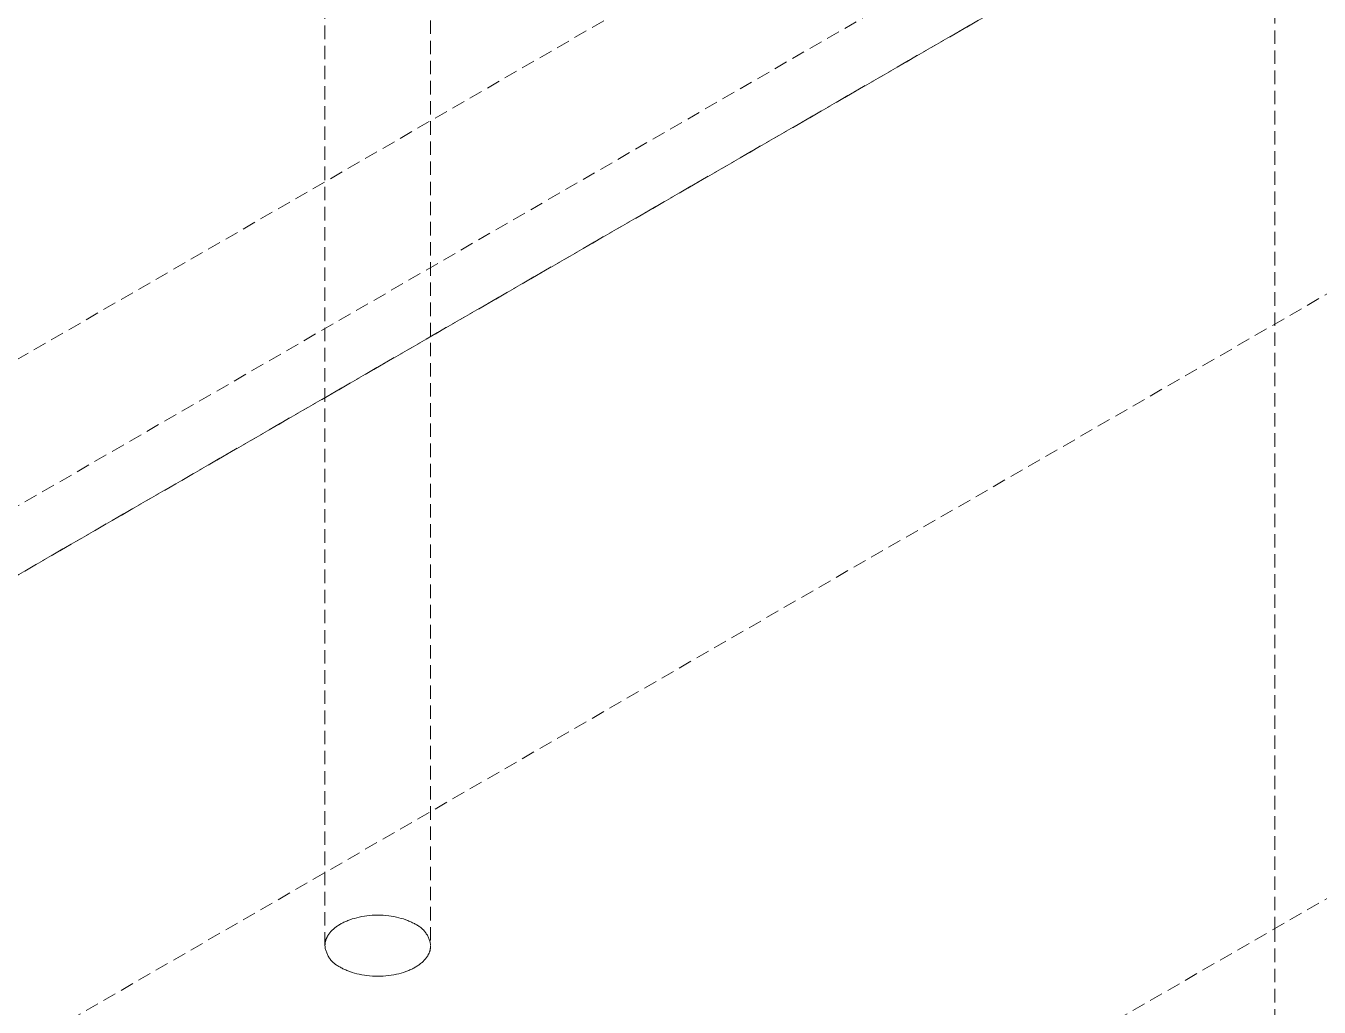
# Model space of a CAD drawing. Header units: millimetres. Extents: x -124 to 15640, y 659 to 4121.
# Drawn here: x 4153 to 4275.3, y 2216.2 to 2309 of the extents above; entities that cross this region are included whole.
import ezdxf

# ---------------------------------------------------------------- set-up
doc = ezdxf.new("R2010")
doc.units = ezdxf.units.MM
doc.linetypes.add('HIDDEN', pattern=[1.905, 1.27, -0.635])
doc.layers.add('ZANO_R_przerywana', color=7, linetype='HIDDEN', lineweight=0)

msp = doc.modelspace()

# ---------------------------------------------------------------- linework, layer by layer
at = {"layer": 'ZANO_R_przerywana'}
for p, q in [((4094.39, 2244.08), (4447.94, 2448.2)), ((4094.39, 2178.76), (4447.94, 2382.88)), ((4181.31, 2222.04), (4181.31, 2334.26)), ((4191.31, 2334.28), (4191.31, 2222.04)), ((4271.16, 2332.27), (4094.4, 2230.2)), ((4094.39, 2223.67), (4271.15, 2325.73)), ((4094.39, 2121.6), (4447.94, 2325.73)), ((4271.16, 2325.73), (4094.4, 2223.67)), ((4271.15, 2325.73), (4271.15, 2223.66)), ((4184.79, 2224.79), (4184.56, 2224.74)), ((4185.04, 2224.83), (4184.79, 2224.79)), ((4185.29, 2224.86), (4185.04, 2224.83)), ((4185.54, 2224.89), (4185.29, 2224.86)), ((4185.79, 2224.91), (4185.54, 2224.89)), ((4186.05, 2224.92), (4185.79, 2224.91)), ((4186.31, 2224.92), (4186.05, 2224.92)), ((4186.57, 2224.92), (4186.31, 2224.92)), ((4186.83, 2224.91), (4186.57, 2224.92)), ((4187.08, 2224.89), (4186.83, 2224.91)), ((4187.34, 2224.86), (4187.08, 2224.89)), ((4187.58, 2224.83), (4187.34, 2224.86)), ((4187.83, 2224.79), (4187.58, 2224.83)), ((4188.07, 2224.74), (4187.83, 2224.79)), ((4182.08, 2223.57), (4182.02, 2223.52)), ((4182.14, 2223.63), (4182.08, 2223.57)), ((4182.21, 2223.68), (4182.14, 2223.63)), ((4182.27, 2223.74), (4182.21, 2223.68)), ((4182.34, 2223.79), (4182.27, 2223.74)), ((4182.41, 2223.84), (4182.34, 2223.79)), ((4182.48, 2223.89), (4182.41, 2223.84)), ((4182.55, 2223.94), (4182.48, 2223.89)), ((4182.63, 2223.99), (4182.55, 2223.94)), ((4182.7, 2224.03), (4182.63, 2223.99)), ((4182.78, 2224.08), (4182.7, 2224.03)), ((4182.86, 2224.12), (4182.78, 2224.08)), ((4182.94, 2224.17), (4182.86, 2224.12)), ((4183.02, 2224.21), (4182.94, 2224.17)), ((4183.11, 2224.25), (4183.02, 2224.21)), ((4183.2, 2224.29), (4183.11, 2224.25)), ((4183.29, 2224.33), (4183.2, 2224.29)), ((4183.38, 2224.37), (4183.29, 2224.33)), ((4183.48, 2224.41), (4183.38, 2224.37)), ((4183.68, 2224.49), (4183.48, 2224.41)), ((4183.88, 2224.56), (4183.68, 2224.49)), ((4184.1, 2224.62), (4183.88, 2224.56)), ((4184.33, 2224.68), (4184.1, 2224.62)), ((4184.56, 2224.74), (4184.33, 2224.68)), ((4188.3, 2224.68), (4188.07, 2224.74)), ((4188.52, 2224.62), (4188.3, 2224.68)), ((4188.74, 2224.56), (4188.52, 2224.62)), ((4188.95, 2224.49), (4188.74, 2224.56)), ((4189.14, 2224.41), (4188.95, 2224.49)), ((4189.24, 2224.37), (4189.14, 2224.41)), ((4189.33, 2224.33), (4189.24, 2224.37)), ((4189.43, 2224.29), (4189.33, 2224.33)), ((4189.51, 2224.25), (4189.43, 2224.29)), ((4189.6, 2224.21), (4189.51, 2224.25)), ((4189.69, 2224.17), (4189.6, 2224.21)), ((4189.77, 2224.12), (4189.69, 2224.17)), ((4189.85, 2224.08), (4189.77, 2224.12)), ((4189.93, 2224.04), (4189.85, 2224.08)), ((4190, 2224), (4189.93, 2224.04)), ((4190.08, 2223.95), (4190, 2224)), ((4190.16, 2223.91), (4190.08, 2223.95)), ((4190.23, 2223.86), (4190.16, 2223.91)), ((4190.3, 2223.81), (4190.23, 2223.86)), ((4190.37, 2223.75), (4190.3, 2223.81)), ((4190.44, 2223.7), (4190.37, 2223.75)), ((4190.5, 2223.64), (4190.44, 2223.7)), ((4190.57, 2223.58), (4190.5, 2223.64)), ((4190.63, 2223.52), (4190.57, 2223.58)), ((4271.15, 2223.66), (4271.15, 1672.54)), ((4181.35, 2222.4), (4181.34, 2222.36)), ((4181.34, 2222.36), (4181.34, 2222.33)), ((4181.36, 2222.43), (4181.35, 2222.4)), ((4181.37, 2222.47), (4181.36, 2222.43)), ((4181.38, 2222.5), (4181.37, 2222.47)), ((4181.39, 2222.54), (4181.38, 2222.5)), ((4181.4, 2222.58), (4181.39, 2222.54)), ((4181.41, 2222.61), (4181.4, 2222.58)), ((4181.42, 2222.65), (4181.41, 2222.61)), ((4181.44, 2222.68), (4181.42, 2222.65)), ((4181.45, 2222.72), (4181.44, 2222.68)), ((4181.47, 2222.75), (4181.45, 2222.72)), ((4181.48, 2222.78), (4181.47, 2222.75)), ((4181.5, 2222.82), (4181.48, 2222.78)), ((4181.52, 2222.85), (4181.5, 2222.82)), ((4181.53, 2222.89), (4181.52, 2222.85)), ((4181.55, 2222.92), (4181.53, 2222.89)), ((4181.57, 2222.95), (4181.55, 2222.92)), ((4181.61, 2223.02), (4181.57, 2222.95)), ((4181.65, 2223.09), (4181.61, 2223.02)), ((4181.7, 2223.15), (4181.65, 2223.09)), ((4181.75, 2223.21), (4181.7, 2223.15)), ((4181.8, 2223.28), (4181.75, 2223.21)), ((4181.85, 2223.34), (4181.8, 2223.28)), ((4181.9, 2223.4), (4181.85, 2223.34)), ((4181.96, 2223.46), (4181.9, 2223.4)), ((4182.02, 2223.52), (4181.96, 2223.46)), ((4190.69, 2223.45), (4190.63, 2223.52)), ((4190.75, 2223.38), (4190.69, 2223.45)), ((4190.8, 2223.31), (4190.75, 2223.38)), ((4190.85, 2223.24), (4190.8, 2223.31)), ((4190.9, 2223.17), (4190.85, 2223.24)), ((4190.95, 2223.1), (4190.9, 2223.17)), ((4191, 2223.02), (4190.95, 2223.1)), ((4191.04, 2222.94), (4191, 2223.02)), ((4191.08, 2222.87), (4191.04, 2222.94)), ((4191.12, 2222.79), (4191.08, 2222.87)), ((4191.15, 2222.7), (4191.12, 2222.79)), ((4191.18, 2222.62), (4191.15, 2222.7)), ((4191.21, 2222.54), (4191.18, 2222.62)), ((4191.24, 2222.45), (4191.21, 2222.54)), ((4191.26, 2222.37), (4191.24, 2222.45)), ((4191.28, 2222.28), (4191.26, 2222.37)), ((4181.32, 2222.15), (4181.31, 2222.11)), ((4181.31, 2222.04), (4181.32, 2221.95)), ((4181.33, 2222.25), (4181.32, 2222.22)), ((4181.32, 2222.22), (4181.32, 2222.18)), ((4181.32, 2222.18), (4181.32, 2222.15)), ((4181.32, 2221.95), (4181.34, 2221.86)), ((4181.34, 2222.33), (4181.33, 2222.29)), ((4181.33, 2222.29), (4181.33, 2222.25)), ((4181.34, 2221.86), (4181.35, 2221.78)), ((4181.35, 2221.78), (4181.37, 2221.69)), ((4181.37, 2221.69), (4181.39, 2221.61)), ((4181.39, 2221.61), (4181.42, 2221.52)), ((4181.42, 2221.52), (4181.45, 2221.44)), ((4181.45, 2221.44), (4181.48, 2221.36)), ((4181.48, 2221.36), (4181.51, 2221.28)), ((4181.51, 2221.28), (4181.55, 2221.2)), ((4181.55, 2221.2), (4181.59, 2221.12)), ((4181.59, 2221.12), (4181.63, 2221.04)), ((4191.04, 2221.09), (4191.06, 2221.13)), ((4191.06, 2221.13), (4191.08, 2221.16)), ((4191.08, 2221.16), (4191.09, 2221.19)), ((4191.09, 2221.19), (4191.11, 2221.23)), ((4191.11, 2221.23), (4191.13, 2221.27)), ((4191.13, 2221.27), (4191.15, 2221.3)), ((4191.15, 2221.3), (4191.16, 2221.34)), ((4191.16, 2221.34), (4191.18, 2221.37)), ((4191.18, 2221.37), (4191.19, 2221.41)), ((4191.19, 2221.41), (4191.21, 2221.44)), ((4191.21, 2221.44), (4191.22, 2221.48)), ((4191.22, 2221.48), (4191.23, 2221.52)), ((4191.23, 2221.52), (4191.24, 2221.55)), ((4191.24, 2221.55), (4191.25, 2221.59)), ((4191.25, 2221.59), (4191.26, 2221.63)), ((4191.26, 2221.63), (4191.27, 2221.66)), ((4191.27, 2221.66), (4191.28, 2221.7)), ((4191.3, 2222.2), (4191.28, 2222.28)), ((4191.28, 2221.74), (4191.29, 2221.77)), ((4191.28, 2221.7), (4191.28, 2221.74)), ((4191.29, 2221.77), (4191.3, 2221.81)), ((4191.31, 2222.11), (4191.3, 2222.2)), ((4191.3, 2221.89), (4191.31, 2221.92)), ((4191.3, 2221.85), (4191.3, 2221.89)), ((4191.3, 2221.81), (4191.3, 2221.85)), ((4191.31, 2222), (4191.31, 2222.04)), ((4191.31, 2221.96), (4191.31, 2222)), ((4191.31, 2221.92), (4191.31, 2221.96)), ((4181.63, 2221.04), (4181.67, 2220.96)), ((4181.67, 2220.96), (4181.72, 2220.89)), ((4181.72, 2220.89), (4181.77, 2220.82)), ((4181.77, 2220.82), (4181.82, 2220.75)), ((4181.82, 2220.75), (4181.88, 2220.68)), ((4181.88, 2220.68), (4181.94, 2220.61)), ((4181.94, 2220.61), (4181.99, 2220.55)), ((4181.99, 2220.55), (4182.06, 2220.49)), ((4182.06, 2220.49), (4182.12, 2220.43)), ((4182.12, 2220.43), (4182.19, 2220.37)), ((4182.19, 2220.37), (4182.25, 2220.31)), ((4182.25, 2220.31), (4182.32, 2220.26)), ((4182.32, 2220.26), (4182.39, 2220.21)), ((4182.39, 2220.21), (4182.47, 2220.16)), ((4182.47, 2220.16), (4182.54, 2220.12)), ((4182.54, 2220.12), (4182.62, 2220.07)), ((4182.62, 2220.07), (4182.7, 2220.03)), ((4182.7, 2220.03), (4182.78, 2219.99)), ((4182.78, 2219.99), (4182.86, 2219.95)), ((4182.86, 2219.95), (4182.94, 2219.91)), ((4182.94, 2219.91), (4183.02, 2219.86)), ((4189.6, 2219.86), (4189.69, 2219.91)), ((4189.69, 2219.91), (4189.77, 2219.95)), ((4189.77, 2219.95), (4189.85, 2219.99)), ((4189.85, 2219.99), (4189.92, 2220.04)), ((4189.92, 2220.04), (4190, 2220.09)), ((4190, 2220.09), (4190.08, 2220.14)), ((4190.08, 2220.14), (4190.15, 2220.19)), ((4190.15, 2220.19), (4190.22, 2220.24)), ((4190.22, 2220.24), (4190.29, 2220.29)), ((4190.29, 2220.29), (4190.36, 2220.34)), ((4190.36, 2220.34), (4190.43, 2220.4)), ((4190.43, 2220.4), (4190.5, 2220.46)), ((4190.5, 2220.46), (4190.56, 2220.51)), ((4190.56, 2220.51), (4190.62, 2220.57)), ((4190.62, 2220.57), (4190.68, 2220.63)), ((4190.68, 2220.63), (4190.74, 2220.7)), ((4190.74, 2220.7), (4190.8, 2220.76)), ((4190.8, 2220.76), (4190.85, 2220.82)), ((4190.85, 2220.82), (4190.9, 2220.89)), ((4190.9, 2220.89), (4190.95, 2220.96)), ((4190.95, 2220.96), (4190.99, 2221.02)), ((4190.99, 2221.02), (4191.02, 2221.06)), ((4191.02, 2221.06), (4191.04, 2221.09)), ((4183.02, 2219.86), (4183.11, 2219.82)), ((4183.11, 2219.82), (4183.2, 2219.78)), ((4183.2, 2219.78), (4183.29, 2219.74)), ((4183.29, 2219.74), (4183.38, 2219.7)), ((4183.38, 2219.7), (4183.48, 2219.66)), ((4183.48, 2219.66), (4183.68, 2219.58)), ((4183.68, 2219.58), (4183.89, 2219.51)), ((4183.89, 2219.51), (4184.1, 2219.45)), ((4184.1, 2219.45), (4184.33, 2219.39)), ((4184.33, 2219.39), (4184.56, 2219.33)), ((4184.56, 2219.33), (4184.79, 2219.28)), ((4184.79, 2219.28), (4185.04, 2219.24)), ((4185.04, 2219.24), (4185.29, 2219.21)), ((4185.29, 2219.21), (4185.54, 2219.18)), ((4185.54, 2219.18), (4185.8, 2219.16)), ((4185.8, 2219.16), (4186.05, 2219.15)), ((4186.05, 2219.15), (4186.31, 2219.15)), ((4186.31, 2219.15), (4186.57, 2219.15)), ((4186.57, 2219.15), (4186.83, 2219.16)), ((4186.83, 2219.16), (4187.08, 2219.18)), ((4187.08, 2219.18), (4187.34, 2219.21)), ((4187.34, 2219.21), (4187.58, 2219.24)), ((4187.58, 2219.24), (4187.83, 2219.28)), ((4187.83, 2219.28), (4188.07, 2219.33)), ((4188.07, 2219.33), (4188.3, 2219.39)), ((4188.3, 2219.39), (4188.52, 2219.45)), ((4188.52, 2219.45), (4188.74, 2219.51)), ((4188.74, 2219.51), (4188.95, 2219.58)), ((4188.95, 2219.58), (4189.14, 2219.66)), ((4189.14, 2219.66), (4189.24, 2219.7)), ((4189.24, 2219.7), (4189.33, 2219.74)), ((4189.33, 2219.74), (4189.43, 2219.78)), ((4189.43, 2219.78), (4189.52, 2219.82)), ((4189.52, 2219.82), (4189.6, 2219.86))]:
    msp.add_line(p, q, dxfattribs=at)

doc.saveas('drawing.dxf')
